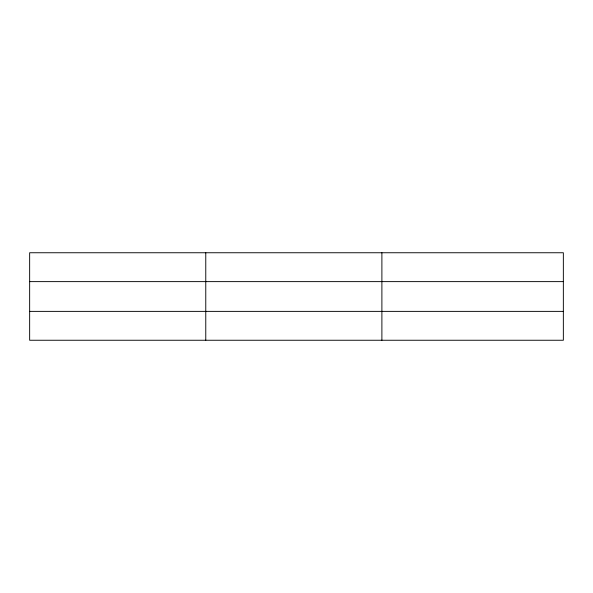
<?xml version="1.0" encoding="UTF-8"?>
<svg xmlns="http://www.w3.org/2000/svg" width="593" height="593" viewBox="0 0 593 593"><rect width="100%" height="100%" fill="white"/><g stroke="black" fill="none" stroke-linecap="round" stroke-linejoin="round"><path stroke-width="0.89" d="M205.771 252.751L205.771 340.249M381.892 252.751L381.892 340.249M563.35 281.623L563.35 252.751L29.65 252.751L29.65 340.249L563.35 340.249L563.35 281.623L29.65 281.623M29.65 311.377L563.35 311.377"/></g></svg>
